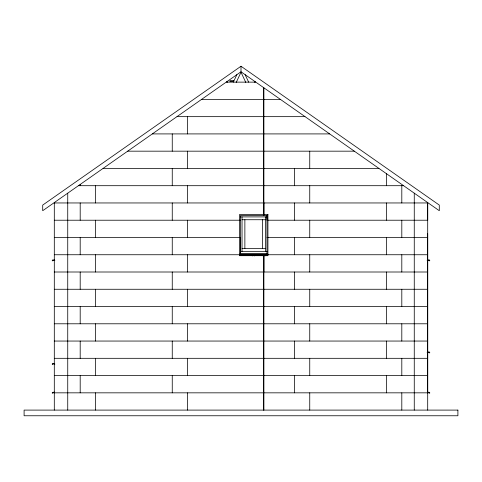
<?xml version="1.0" encoding="UTF-8"?>
<svg xmlns="http://www.w3.org/2000/svg" width="482" height="482" viewBox="0 0 482 482"><rect width="100%" height="100%" fill="white"/><g stroke="black" fill="none" stroke-linecap="round" stroke-linejoin="round"><path stroke-width="0.72" d="M240.53 254.743L240.53 255.689L240.53 215.394L266.974 215.394L266.974 255.689M240.53 253.996L240.53 237.481L54.303 237.481M263.534 215.394L263.534 202.958M263.895 215.394L263.895 202.958M266.974 215.394L266.974 220.22L427.697 220.22L427.697 202.958L54.303 202.958M427.697 392.836L427.697 233.758M233.354 82.145L236.849 74.68M236.222 82.428L241 72.216L241 66.239L42.711 205.085L42.711 210.706L241 71.77L439.289 210.706L439.289 205.085L241 66.239M254.574 82.308L255.05 81.627M54.629 259.792L52.297 260.045L52.297 260.949L52.671 260.497L54.888 260.497M54.629 363.356L52.297 363.615L52.297 364.519L52.671 364.067L54.888 364.067M54.629 392.125L52.297 392.384L52.297 393.288L52.671 392.836L429.329 392.836L429.703 393.288L429.703 392.384L427.371 392.125M226.335 82.133L255.665 82.133M201.687 99.394L263.534 99.394M263.889 99.394L280.313 99.394M177.033 116.656L263.534 116.656M263.889 116.656L304.967 116.656M152.378 133.912L263.534 133.912M263.889 133.912L329.616 133.912M127.73 151.173L263.534 151.173M263.895 151.173L354.27 151.173M103.076 168.435L263.534 168.435M263.895 168.435L378.924 168.435M78.427 185.697L263.534 185.697M263.895 185.697L403.573 185.697M240.337 216.9L267.167 216.9M242.036 219.732L265.468 219.732M54.303 220.22L240.53 220.22M266.974 237.481L427.697 237.481M242.036 248.513L265.468 248.513M240.337 251.345L267.167 251.345M240.506 253.61L266.992 253.61M240.53 254.074L239.771 254.074L239.771 255.195L267.733 255.195L267.733 254.074L266.974 254.074M239.771 254.291L267.733 254.291M54.303 254.743L427.697 254.743M427.112 260.497L429.329 260.497L429.703 260.949L429.703 260.045L427.371 259.792M54.303 272.005L263.534 272.005L263.534 255.689L263.534 410.098M427.697 272.005L263.895 272.005L263.895 255.689L263.895 410.098M54.303 289.266L427.697 289.266M54.303 306.528L263.534 306.528M263.895 306.528L427.697 306.528M54.303 323.79L263.534 323.79M263.895 323.79L427.697 323.79M54.303 341.051L263.534 341.051M263.895 341.051L427.697 341.051M427.112 352.559L429.329 352.559L429.703 353.011L429.703 352.107L427.371 351.848M54.303 358.313L263.534 358.313M263.895 358.313L427.697 358.313M54.303 375.574L263.534 375.574M263.895 375.574L427.697 375.574M226.95 81.627L227.426 82.308M245.151 74.68L248.646 82.145M241 72.216L245.778 82.428M427.697 202.591L427.697 410.098M414.261 193.18L414.261 410.098M401.807 185.697L401.807 202.958M401.807 220.22L401.807 237.481M401.807 254.743L401.807 272.005M401.807 289.266L401.807 306.528M401.807 323.79L401.807 341.051M401.807 358.313L401.807 375.574M401.807 392.836L401.807 410.098M386.462 173.713L386.462 185.697M386.462 202.958L386.462 220.22M386.462 237.481L386.462 254.743M386.462 272.005L386.462 289.266M386.462 306.528L386.462 323.79M386.462 341.051L386.462 358.313M386.462 375.574L386.462 392.836M309.745 151.173L309.745 168.435M309.745 185.697L309.745 202.958M309.745 220.22L309.745 237.481M309.745 254.743L309.745 272.005M309.745 289.266L309.745 306.528M309.745 323.79L309.745 341.051M309.745 358.313L309.745 375.574M309.745 392.836L309.745 410.098M294.4 168.435L294.4 185.697M294.4 202.958L294.4 220.22M294.4 237.481L294.4 254.743M294.4 272.005L294.4 289.266M294.4 306.528L294.4 323.79M294.4 341.051L294.4 358.313M294.4 375.574L294.4 392.836M265.468 216.9L265.468 251.345M264.998 254.424L264.998 255.924M263.895 87.893L263.895 214.466M263.534 87.64L263.534 214.466M263.112 254.424L263.112 255.924M262.636 219.732L262.636 248.513M254.647 254.424L254.647 255.924M252.761 254.424L252.761 255.924M244.868 219.732L244.868 248.513M242.036 216.9L242.036 251.345M187.6 116.656L187.6 133.912M187.6 151.173L187.6 168.435M187.6 185.697L187.6 202.958M187.6 220.22L187.6 237.481M187.6 254.743L187.6 272.005M187.6 289.266L187.6 306.528M187.6 323.79L187.6 341.051M187.6 358.313L187.6 375.574M187.6 392.836L187.6 410.098M172.255 133.912L172.255 151.173M172.255 168.435L172.255 185.697M172.255 202.958L172.255 220.22M172.255 237.481L172.255 254.743M172.255 272.005L172.255 289.266M172.255 306.528L172.255 323.79M172.255 341.051L172.255 358.313M172.255 375.574L172.255 392.836M95.538 185.697L95.538 202.958M95.538 220.22L95.538 237.481M95.538 254.743L95.538 272.005M95.538 289.266L95.538 306.528M95.538 323.79L95.538 341.051M95.538 358.313L95.538 375.574M95.538 392.836L95.538 410.098M80.193 184.461L80.193 185.697M80.193 202.958L80.193 220.22M80.193 237.481L80.193 254.743M80.193 272.005L80.193 289.266M80.193 306.528L80.193 323.79M80.193 341.051L80.193 358.313M80.193 375.574L80.193 392.836M67.739 193.18L67.739 410.098M54.303 202.591L54.303 410.098M233.583 80.615L229.92 80.615L229.92 81.446L233.583 81.446L233.583 80.615M267.92 214.448L239.584 214.448L239.584 255.689L267.92 255.689L267.92 214.448M457.9 410.098L24.1 410.098L24.1 415.761L457.9 415.761L457.9 410.098"/></g></svg>
